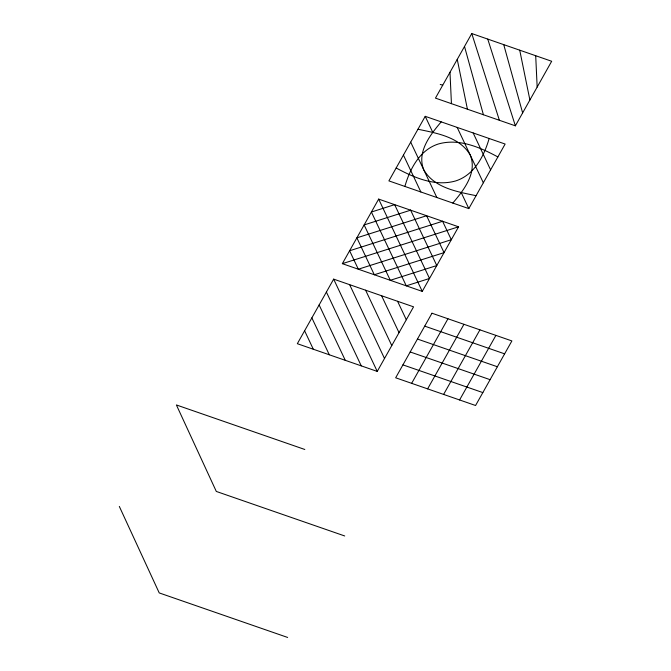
<?xml version="1.0" encoding="UTF-8"?>
<svg xmlns="http://www.w3.org/2000/svg" width="671" height="671" viewBox="0 0 671 671"><rect width="100%" height="100%" fill="white"/><g stroke="black" fill="none" stroke-linecap="round" stroke-linejoin="round"><path stroke-width="1.01" d="M404.881 186.437C409.897 168.891 419.736 149.952 438.297 144.013C458.889 138.092 479.983 147.268 497.865 156.947M489.142 138.494C484.135 156.041 474.288 174.98 455.735 180.918C435.135 186.84 414.049 177.664 396.167 167.985M333.655 279.128L297.337 343.695L377.245 371.407L413.562 306.832L333.655 279.128L377.245 371.407M342.344 263.669L378.662 199.102L458.57 226.806L422.252 291.382L342.344 263.669L458.57 226.806M425.221 116.326L388.903 180.893L468.811 208.606L505.129 144.039L425.221 116.326L432.778 132.33M471.772 33.55L435.454 98.117L515.37 125.829L551.679 61.262L471.772 33.55L499.383 120.285M411.65 383.334L447.968 318.759M427.628 388.87L463.946 324.303M443.615 394.414L479.924 329.847M459.593 399.958L495.911 335.383M441.199 121.87C430.346 134.695 416.557 152.082 423.77 169.838C434.229 187.947 457.32 191.763 476.075 195.689M452.833 203.061C463.686 190.237 477.475 172.85 470.262 155.093C459.803 136.985 436.712 133.168 417.958 129.243M440.243 84.429L442.717 85.209M424.718 326.131L504.626 353.843M417.454 339.048L497.362 366.752M410.191 351.965L490.098 379.669M402.927 364.873L482.835 392.585M304.81 449.478L176.389 404.949L216.305 491.44L344.718 535.97M287.649 637.45L159.228 592.921L119.321 506.429M473.164 132.95L490.602 169.864M457.177 127.406L483.338 182.78M461.254 192.602L468.811 208.606M410.694 142.151L436.846 197.517M403.43 155.068L420.868 191.981M378.662 199.102L422.252 291.382M397.584 301.287L406.299 319.748M381.598 295.752L399.035 332.665M365.62 290.207L391.772 345.573M349.633 284.663L384.508 358.49M326.391 292.036L361.266 365.863M319.128 304.953L345.28 360.319M311.864 317.869L329.302 354.774M304.6 330.778L313.323 349.239M487.758 39.094L515.37 125.829M503.736 44.63L522.634 112.913M464.508 46.467L483.405 114.749M519.723 50.174L529.897 100.004M457.245 59.375L467.419 109.205M535.701 55.718L537.161 87.087M449.981 72.292L451.44 103.661M431.981 313.223L395.664 377.79L475.571 405.502L511.889 340.927L431.981 313.223M394.64 204.647L371.399 212.019L406.274 285.838L429.515 278.465L394.64 204.647M410.627 210.182L364.135 224.928L390.287 280.293L436.779 265.557L410.627 210.182M426.605 215.726L356.871 237.844L374.309 274.758L444.043 252.64L426.605 215.726M442.592 221.271L349.608 250.761L358.331 269.214L451.306 239.723L442.592 221.271"/></g></svg>
